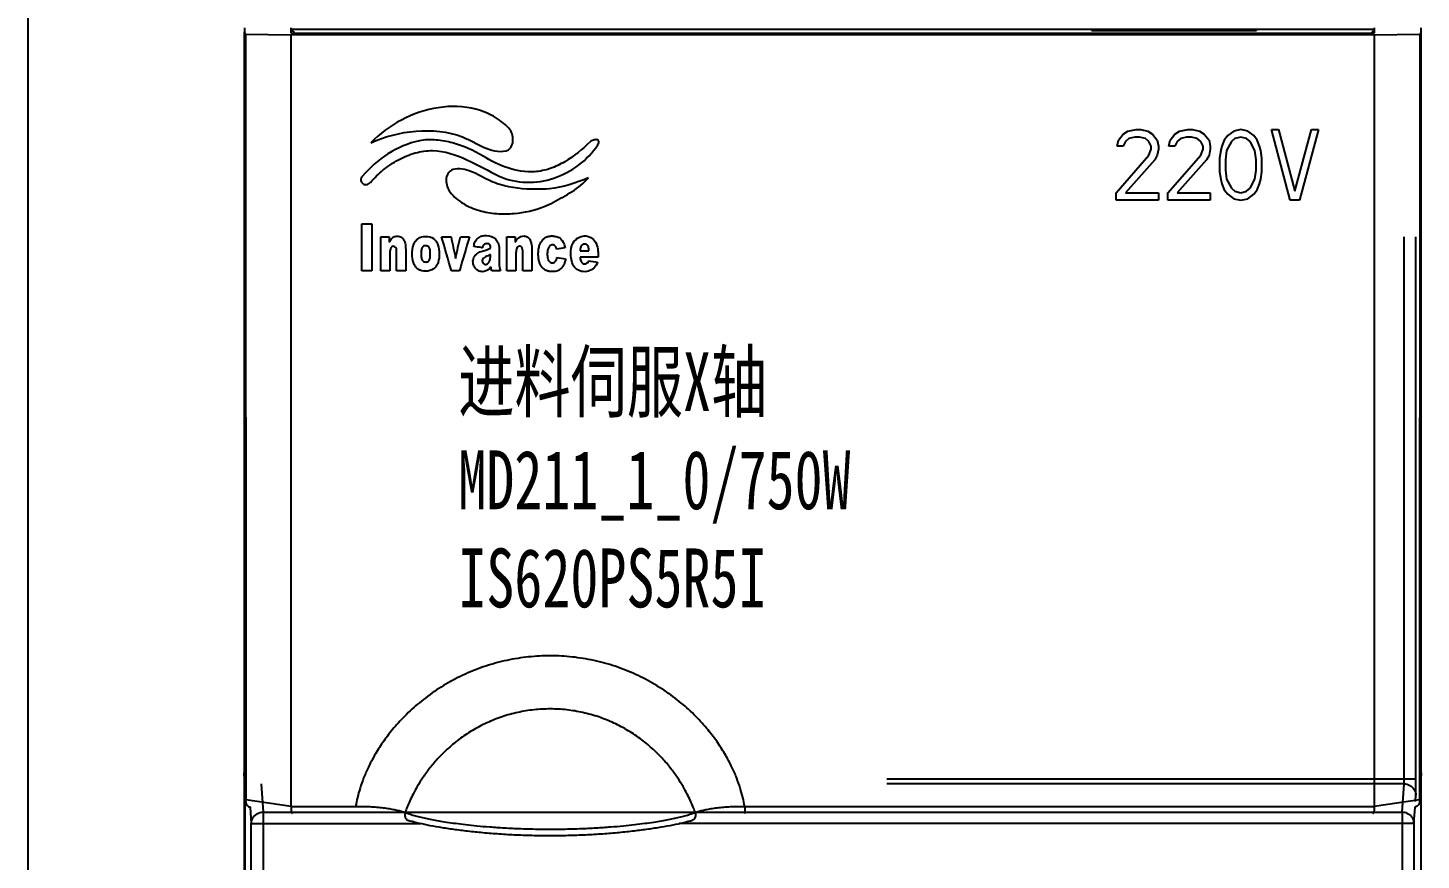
# Model space of a CAD drawing. Header units: millimetres. Extents: x -300 to 5587, y 233 to 3316.
# Drawn here: x 5307.4 to 5366.6, y 1690.7 to 1726.1 of the extents above; entities that cross this region are included whole.
import ezdxf

# ---------------------------------------------------------------- set-up
doc = ezdxf.new("R2010")
doc.units = ezdxf.units.MM
doc.layers.add('03___PRT_ALL_CURVES', color=7, linetype='Continuous')
doc.layers.add('20_ALL_FEATURES', color=7, linetype='Continuous')
doc.styles.add('宋', font='', dxfattribs={"width": 0.7})
doc.styles.add('样式 8', font='arial.ttf', dxfattribs={"width": 0.6, "height": 2.5})
doc.styles.get('宋').set_extended_font_data('SimSun')

msp = doc.modelspace()

# ---------------------------------------------------------------- linework, layer by layer
msp.add_line((5307.403, 1756.019), (5307.403, 1526.019))
at = {"color": 7, "linetype": 'Continuous'}
for p, q in [((5316.591, 1725.922), (5316.591, 1567.027)), ((5316.591, 1725.922), (5316.601, 1725.922)), ((5316.643, 1725.832), (5316.591, 1725.922)), ((5316.601, 1726.1), (5316.601, 1725.922)), ((5318.591, 1725.876), (5318.591, 1726.1)), ((5364.591, 1726.027), (5318.591, 1726.027)), ((5318.691, 1725.953), (5318.591, 1725.953)), ((5318.691, 1725.953), (5318.691, 1725.874)), ((5352.591, 1726.027), (5352.591, 1725.989)), ((5352.591, 1725.989), (5359.591, 1725.989)), ((5359.591, 1726.027), (5359.591, 1725.989)), ((5364.555, 1725.953), (5364.476, 1725.874)), ((5364.554, 1725.876), (5364.555, 1725.953)), ((5364.591, 1725.953), (5364.555, 1725.953)), ((5364.591, 1726.1), (5364.591, 1725.876)), ((5366.538, 1725.832), (5366.591, 1725.922)), ((5366.581, 1726.1), (5366.581, 1725.922)), ((5366.591, 1725.922), (5366.581, 1725.922)), ((5366.591, 1567.027), (5366.591, 1725.922)), ((5316.643, 1725.832), (5318.591, 1725.803)), ((5316.643, 1725.832), (5316.66, 1693.313)), ((5319.591, 1725.861), (5318.591, 1725.876)), ((5364.591, 1725.803), (5318.591, 1725.803)), ((5318.591, 1693.027), (5318.591, 1725.803)), ((5363.591, 1725.861), (5319.591, 1725.861)), ((5364.591, 1725.876), (5363.591, 1725.861)), ((5364.591, 1725.803), (5366.538, 1725.832)), ((5364.591, 1725.803), (5364.591, 1693.027)), ((5366.538, 1725.832), (5366.521, 1693.313)), ((5365.872, 1694.18), (5365.872, 1717.227)), ((5366.372, 1694.18), (5366.372, 1717.227)), ((5316.66, 1693.236), (5316.591, 1694.448)), ((5316.591, 1694.43), (5316.591, 1694.448)), ((5316.66, 1693.236), (5316.591, 1694.43)), ((5317.318, 1693.987), (5317.396, 1692.787)), ((5366.372, 1694.18), (5343.891, 1694.18)), ((5365.863, 1693.987), (5343.891, 1693.987)), ((5365.785, 1692.787), (5365.863, 1693.987)), ((5366.591, 1694.448), (5366.521, 1693.236)), ((5366.59, 1694.43), (5366.526, 1693.313)), ((5366.591, 1694.448), (5366.59, 1694.43)), ((5316.591, 1693.527), (5316.629, 1693.527)), ((5316.629, 1684.527), (5316.629, 1693.527)), ((5366.345, 1693.23), (5366.363, 1693.504)), ((5318.59, 1693.017), (5316.66, 1693.313)), ((5316.66, 1693.236), (5316.661, 1693.219)), ((5316.851, 1692.999), (5316.896, 1692.304)), ((5317.396, 1692.787), (5365.785, 1692.787)), ((5317.396, 1692.787), (5317.396, 1675.167)), ((5318.591, 1693.027), (5321.327, 1693.027)), ((5337.854, 1693.027), (5364.591, 1693.027)), ((5337.854, 1693.027), (5337.854, 1692.727)), ((5366.521, 1693.313), (5364.591, 1693.017)), ((5365.785, 1692.787), (5365.785, 1567.332)), ((5366.285, 1692.304), (5366.33, 1692.999)), ((5366.521, 1693.236), (5366.521, 1693.219)), ((5316.896, 1675.667), (5316.896, 1692.304)), ((5316.896, 1692.304), (5324.103, 1692.304)), ((5366.285, 1692.304), (5335.078, 1692.304)), ((5366.285, 1692.304), (5366.285, 1567.332))]:
    msp.add_line(p, q, dxfattribs=at)
for points, start_tangent, end_tangent in [([(5337.854, 1693.027), (5337.778, 1693.405), (5337.667, 1693.806), (5337.515, 1694.233), (5337.313, 1694.694), (5337.05, 1695.191), (5336.715, 1695.721), (5336.297, 1696.276), (5335.783, 1696.847), (5335.16, 1697.419), (5334.436, 1697.958), (5333.637, 1698.432), (5332.789, 1698.819), (5331.906, 1699.113), (5330.996, 1699.311), (5330.07, 1699.412), (5329.138, 1699.413), (5328.211, 1699.315), (5327.301, 1699.12), (5326.417, 1698.829), (5325.568, 1698.444), (5324.767, 1697.973), (5324.039, 1697.433), (5323.412, 1696.861), (5322.893, 1696.287), (5322.472, 1695.729), (5322.135, 1695.197), (5321.871, 1694.698), (5321.668, 1694.236), (5321.515, 1693.807), (5321.403, 1693.406), (5321.327, 1693.027)], (-0.158449, 0.987367), (-0.158453, -0.987366)), ([(5335.755, 1692.773), (5335.668, 1693.001), (5335.556, 1693.258), (5335.416, 1693.547), (5335.238, 1693.869), (5335.014, 1694.226), (5334.736, 1694.613), (5334.394, 1695.021), (5333.977, 1695.442), (5333.479, 1695.858), (5332.911, 1696.242), (5332.297, 1696.568), (5331.653, 1696.826), (5330.983, 1697.014), (5330.295, 1697.128), (5329.6, 1697.167), (5328.905, 1697.13), (5328.217, 1697.018), (5327.546, 1696.832), (5326.901, 1696.576), (5326.286, 1696.251), (5325.716, 1695.869), (5325.215, 1695.452), (5324.795, 1695.03), (5324.451, 1694.62), (5324.17, 1694.231), (5323.945, 1693.872), (5323.767, 1693.549), (5323.626, 1693.259), (5323.514, 1693.002), (5323.426, 1692.773)], (-0.336663, 0.941625), (-0.336661, -0.941626)), ([(5365.863, 1693.987), (5365.868, 1694.022), (5365.869, 1694.044), (5365.87, 1694.072), (5365.871, 1694.105), (5365.872, 1694.141), (5365.872, 1694.18)], (0.222501, 0.974932), (-0.000007, 1)), ([(5365.863, 1693.987), (5366.113, 1693.922), (5366.295, 1693.745), (5366.363, 1693.504)], (0.99999, -0.004364), (0.004676, -0.999989)), ([(5366.363, 1693.504), (5366.365, 1693.531), (5366.366, 1693.571), (5366.368, 1693.627), (5366.369, 1693.704), (5366.37, 1693.8), (5366.371, 1693.915), (5366.372, 1694.044), (5366.372, 1694.18)], (0.065022, 0.997884), (-0.000064, 1)), ([(5316.66, 1693.261), (5316.66, 1693.287), (5316.66, 1693.313)], (0.002955, 0.999996), (-0.000522, 1)), ([(5316.66, 1693.236), (5316.66, 1693.261)], (0.004788, 0.999989), (0.002955, 0.999996)), ([(5316.661, 1693.219), (5316.669, 1693.167), (5316.694, 1693.108), (5316.732, 1693.06), (5316.781, 1693.026), (5316.836, 1693.005), (5316.86, 1693)], (0.058249, -0.998302), (0.988517, -0.151107)), ([(5316.896, 1692.304), (5316.906, 1692.398), (5316.94, 1692.499), (5317.002, 1692.599), (5317.098, 1692.69), (5317.23, 1692.759), (5317.396, 1692.787)], (0.004676, 0.999989), (0.99999, 0.004364)), ([(5318.59, 1693.017), (5318.588, 1692.955), (5318.588, 1692.897), (5318.592, 1692.844), (5318.599, 1692.8), (5318.608, 1692.764), (5318.62, 1692.74), (5318.633, 1692.728), (5318.637, 1692.727)], (-0.064441, -0.997922), (0.992881, -0.119113)), ([(5318.59, 1693.017), (5318.59, 1693.02), (5318.591, 1693.023), (5318.591, 1693.027)], (0.064441, 0.997922), (0, 1)), ([(5321.327, 1693.027), (5321.581, 1693.027), (5321.86, 1693.02), (5322.149, 1693.004), (5322.431, 1692.977), (5322.695, 1692.943), (5322.93, 1692.902), (5323.132, 1692.858), (5323.298, 1692.813), (5323.426, 1692.773)], (0.999877, 0.015698), (0.946467, -0.3228)), ([(5323.426, 1692.773), (5323.414, 1692.693), (5323.418, 1692.616), (5323.438, 1692.548), (5323.473, 1692.494), (5323.519, 1692.457), (5323.543, 1692.447)], (-0.245809, -0.969318), (0.95301, -0.30294)), ([(5323.426, 1692.773), (5323.606, 1692.709), (5323.814, 1692.645), (5324.045, 1692.584), (5324.296, 1692.526), (5324.562, 1692.471), (5324.855, 1692.417), (5325.19, 1692.363), (5325.57, 1692.309), (5325.999, 1692.256), (5326.481, 1692.205), (5327.023, 1692.158), (5327.637, 1692.117), (5328.35, 1692.083), (5329.166, 1692.064), (5330.02, 1692.064), (5330.835, 1692.084), (5331.547, 1692.117), (5332.16, 1692.158), (5332.702, 1692.205), (5333.184, 1692.256), (5333.612, 1692.309), (5333.992, 1692.363), (5334.326, 1692.417), (5334.619, 1692.471), (5334.886, 1692.526), (5335.136, 1692.584), (5335.367, 1692.645), (5335.575, 1692.709), (5335.755, 1692.773)], (0.933783, -0.35784), (0.933783, 0.35784)), ([(5335.755, 1692.773), (5335.767, 1692.693), (5335.763, 1692.616), (5335.743, 1692.548), (5335.709, 1692.494), (5335.662, 1692.457), (5335.639, 1692.447)], (0.245794, -0.969322), (-0.953033, -0.302868)), ([(5335.755, 1692.773), (5335.884, 1692.813), (5336.05, 1692.858), (5336.252, 1692.902), (5336.487, 1692.943), (5336.75, 1692.978), (5337.033, 1693.004), (5337.322, 1693.02), (5337.6, 1693.027), (5337.854, 1693.027)], (0.946467, 0.322799), (0.999877, -0.015694)), ([(5364.591, 1693.017), (5364.593, 1692.955), (5364.593, 1692.897), (5364.589, 1692.844), (5364.582, 1692.8), (5364.573, 1692.764), (5364.562, 1692.74), (5364.548, 1692.728), (5364.544, 1692.727)], (0.064441, -0.997922), (-0.992805, -0.11974)), ([(5364.591, 1693.027), (5364.591, 1693.023), (5364.591, 1693.02), (5364.591, 1693.017)], (0, -1), (0.064441, -0.997922)), ([(5365.785, 1692.787), (5365.883, 1692.777), (5365.988, 1692.744), (5366.092, 1692.684), (5366.186, 1692.591), (5366.256, 1692.463), (5366.285, 1692.304)], (0.99999, -0.004364), (0.004676, -0.999989)), ([(5366.521, 1693.219), (5366.512, 1693.167), (5366.487, 1693.108), (5366.449, 1693.06), (5366.4, 1693.026), (5366.345, 1693.005), (5366.321, 1693)], (-0.058406, -0.998293), (-0.988508, -0.15117)), ([(5366.521, 1693.313), (5366.521, 1693.287), (5366.521, 1693.261)], (-0.000522, -1), (0.002955, -0.999996)), ([(5366.521, 1693.261), (5366.521, 1693.236)], (0.002955, -0.999996), (0.004788, -0.999989)), ([(5323.543, 1692.447), (5323.907, 1692.347), (5324.359, 1692.247), (5324.86, 1692.156), (5325.409, 1692.071), (5326.005, 1691.994), (5326.65, 1691.926), (5327.341, 1691.869), (5328.066, 1691.826), (5328.817, 1691.8), (5329.581, 1691.791), (5330.346, 1691.799), (5331.099, 1691.826), (5331.827, 1691.868), (5332.519, 1691.925), (5333.167, 1691.993), (5333.765, 1692.07), (5334.315, 1692.155), (5334.817, 1692.246), (5335.27, 1692.346), (5335.639, 1692.447)], (0.953081, -0.302715), (0.953092, 0.302681))]:
    msp.add_spline(points, degree=3, dxfattribs=dict(at, start_tangent=start_tangent, end_tangent=end_tangent))
at = {"layer": '03___PRT_ALL_CURVES', "color": 7, "linetype": 'Continuous'}
for p, q in [((5354.129, 1721.714), (5354.479, 1721.778)), ((5354.479, 1721.778), (5354.679, 1721.778)), ((5354.679, 1721.778), (5354.979, 1721.714)), ((5356.329, 1721.714), (5356.679, 1721.778)), ((5356.679, 1721.778), (5356.879, 1721.778)), ((5356.879, 1721.778), (5357.179, 1721.714)), ((5358.929, 1721.778), (5358.629, 1721.714)), ((5359.229, 1721.714), (5358.929, 1721.778)), ((5360.229, 1721.778), (5360.529, 1721.778)), ((5361.029, 1718.778), (5360.229, 1721.778)), ((5360.529, 1721.778), (5361.229, 1719.161)), ((5361.229, 1719.161), (5361.929, 1721.778)), ((5362.229, 1721.778), (5361.429, 1718.778)), ((5361.929, 1721.778), (5362.229, 1721.778)), ((5353.679, 1721.076), (5353.729, 1721.331)), ((5353.729, 1721.331), (5353.929, 1721.586)), ((5353.929, 1721.586), (5354.129, 1721.714)), ((5354.029, 1721.267), (5353.929, 1721.076)), ((5354.179, 1721.395), (5354.029, 1721.267)), ((5354.429, 1721.459), (5354.179, 1721.395)), ((5354.629, 1721.459), (5354.429, 1721.459)), ((5354.879, 1721.395), (5354.629, 1721.459)), ((5355.029, 1721.267), (5354.879, 1721.395)), ((5354.979, 1721.714), (5355.179, 1721.586)), ((5355.129, 1721.076), (5355.029, 1721.267)), ((5355.179, 1721.586), (5355.379, 1721.331)), ((5355.379, 1721.331), (5355.429, 1721.076)), ((5355.879, 1721.076), (5355.929, 1721.331)), ((5355.929, 1721.331), (5356.129, 1721.586)), ((5356.129, 1721.586), (5356.329, 1721.714)), ((5356.229, 1721.267), (5356.129, 1721.076)), ((5356.379, 1721.395), (5356.229, 1721.267)), ((5356.629, 1721.459), (5356.379, 1721.395)), ((5356.829, 1721.459), (5356.629, 1721.459)), ((5357.079, 1721.395), (5356.829, 1721.459)), ((5357.229, 1721.267), (5357.079, 1721.395)), ((5357.179, 1721.714), (5357.379, 1721.586)), ((5357.329, 1721.076), (5357.229, 1721.267)), ((5357.379, 1721.586), (5357.579, 1721.331)), ((5357.579, 1721.331), (5357.629, 1721.076)), ((5358.229, 1721.331), (5358.129, 1721.076)), ((5358.379, 1721.523), (5358.229, 1721.331)), ((5358.529, 1721.267), (5358.329, 1720.884)), ((5358.629, 1721.714), (5358.379, 1721.523)), ((5358.679, 1721.395), (5358.529, 1721.267)), ((5358.929, 1721.459), (5358.679, 1721.395)), ((5359.179, 1721.395), (5358.929, 1721.459)), ((5359.329, 1721.267), (5359.179, 1721.395)), ((5359.479, 1721.523), (5359.229, 1721.714)), ((5359.529, 1720.884), (5359.329, 1721.267)), ((5359.629, 1721.331), (5359.479, 1721.523)), ((5359.729, 1721.076), (5359.629, 1721.331)), ((5353.629, 1719.097), (5355.029, 1720.693)), ((5353.929, 1721.076), (5353.679, 1721.076)), ((5355.029, 1720.693), (5355.129, 1720.948)), ((5355.129, 1720.948), (5355.129, 1721.076)), ((5355.379, 1720.693), (5355.279, 1720.501)), ((5355.429, 1720.948), (5355.379, 1720.693)), ((5355.429, 1721.076), (5355.429, 1720.948)), ((5355.829, 1719.097), (5357.229, 1720.693)), ((5356.129, 1721.076), (5355.879, 1721.076)), ((5357.229, 1720.693), (5357.329, 1720.948)), ((5357.329, 1720.948), (5357.329, 1721.076)), ((5357.579, 1720.693), (5357.479, 1720.501)), ((5357.629, 1720.948), (5357.579, 1720.693)), ((5357.629, 1721.076), (5357.629, 1720.948)), ((5358.079, 1720.884), (5358.029, 1720.565)), ((5358.129, 1721.076), (5358.079, 1720.884)), ((5358.329, 1720.884), (5358.279, 1720.501)), ((5359.579, 1720.501), (5359.529, 1720.884)), ((5359.779, 1720.884), (5359.729, 1721.076)), ((5359.829, 1720.565), (5359.779, 1720.884)), ((5355.279, 1720.501), (5354.029, 1719.097)), ((5357.479, 1720.501), (5356.229, 1719.097)), ((5358.029, 1720.565), (5358.029, 1719.991)), ((5358.029, 1719.991), (5358.079, 1719.672)), ((5358.279, 1720.501), (5358.279, 1720.055)), ((5358.279, 1720.055), (5358.329, 1719.672)), ((5359.529, 1719.672), (5359.579, 1720.055)), ((5359.579, 1720.055), (5359.579, 1720.501)), ((5359.779, 1719.672), (5359.829, 1719.991)), ((5359.829, 1719.991), (5359.829, 1720.565)), ((5358.079, 1719.672), (5358.129, 1719.48)), ((5358.129, 1719.48), (5358.229, 1719.225)), ((5358.329, 1719.672), (5358.529, 1719.289)), ((5359.329, 1719.289), (5359.529, 1719.672)), ((5359.629, 1719.225), (5359.729, 1719.48)), ((5359.729, 1719.48), (5359.779, 1719.672)), ((5353.629, 1718.778), (5353.629, 1719.097)), ((5354.029, 1719.097), (5355.429, 1719.097)), ((5355.429, 1719.097), (5355.429, 1718.778)), ((5355.829, 1718.778), (5355.829, 1719.097)), ((5356.229, 1719.097), (5357.629, 1719.097)), ((5357.629, 1719.097), (5357.629, 1718.778)), ((5358.229, 1719.225), (5358.379, 1719.033)), ((5358.379, 1719.033), (5358.629, 1718.842)), ((5358.529, 1719.289), (5358.679, 1719.161)), ((5358.629, 1718.842), (5358.929, 1718.778)), ((5358.679, 1719.161), (5358.929, 1719.097)), ((5358.929, 1719.097), (5359.179, 1719.161)), ((5358.929, 1718.778), (5359.229, 1718.842)), ((5359.179, 1719.161), (5359.329, 1719.289)), ((5359.229, 1718.842), (5359.479, 1719.033)), ((5359.479, 1719.033), (5359.629, 1719.225)), ((5355.429, 1718.778), (5353.629, 1718.778)), ((5357.629, 1718.778), (5355.829, 1718.778)), ((5361.429, 1718.778), (5361.029, 1718.778))]:
    msp.add_line(p, q, dxfattribs=at)
at = {"layer": '20_ALL_FEATURES', "color": 7, "linetype": 'Continuous'}
for points, start_tangent, end_tangent in [([(5327.842, 1721.84, 48.994), (5327.179, 1722.342, 49.008), (5326.438, 1722.643, 49.017), (5324.839, 1722.709, 49.019), (5323.274, 1722.186, 49.004), (5321.97, 1721.221, 48.975)], (-0.709681, 0.704213, 0.020901), (-0.69443, -0.719243, -0.021347)), ([(5321.97, 1721.221, 48.975), (5323.892, 1721.709, 48.99), (5325.86, 1721.469, 48.982), (5326.313, 1721.253, 48.976), (5326.762, 1721.033, 48.97), (5327.225, 1720.881, 48.965), (5327.723, 1720.871, 48.965)], (0.907304, 0.42029, 0.012474), (0.986774, 0.162031, 0.004809)), ([(5327.723, 1720.871, 48.965), (5327.85, 1720.948, 48.967), (5327.938, 1721.051, 48.97), (5328.011, 1721.312, 48.978), (5327.97, 1721.594, 48.986), (5327.842, 1721.84, 48.994)], (0.925982, 0.377402, 0.011201), (-0.614554, 0.788528, 0.023403)), ([(5324.036, 1721.308, 48.978), (5322.702, 1720.747, 48.961), (5321.61, 1719.793, 48.933)], (-0.974455, -0.224484, -0.006663), (-0.643609, -0.765018, -0.022705)), ([(5326.745, 1720.653, 48.958), (5325.442, 1721.213, 48.975), (5324.746, 1721.336, 48.979), (5324.036, 1721.308, 48.978)], (-0.867538, 0.497152, 0.014755), (-0.986865, -0.161475, -0.004792)), ([(5331.29, 1721.256, 48.976), (5330.212, 1720.415, 48.951), (5329.596, 1720.127, 48.943), (5328.928, 1719.986, 48.938)], (-0.72364, -0.689874, -0.020475), (-0.997096, -0.076127, -0.002259)), ([(5331.611, 1721.128, 48.972), (5331.655, 1721.219, 48.975), (5331.657, 1721.284, 48.977), (5331.627, 1721.327, 48.978), (5331.572, 1721.348, 48.979), (5331.502, 1721.349, 48.979), (5331.426, 1721.333, 48.978), (5331.29, 1721.256, 48.976)], (0.545673, 0.837629, 0.02486), (-0.72364, -0.689874, -0.020475)), ([(5321.956, 1719.537, 48.925), (5322.503, 1720.064, 48.941), (5323.149, 1720.497, 48.954), (5323.858, 1720.786, 48.962), (5324.596, 1720.886, 48.965), (5326.053, 1720.497, 48.954), (5327.431, 1719.8, 48.933)], (0.655413, 0.754938, 0.022406), (0.900227, -0.435229, -0.012917)), ([(5328.928, 1719.986, 48.938), (5327.786, 1720.15, 48.943), (5326.745, 1720.653, 48.958)], (-0.999078, -0.042916, -0.001274), (-0.839082, 0.543766, 0.016139)), ([(5327.431, 1719.8, 48.933), (5328.585, 1719.539, 48.925), (5329.75, 1719.717, 48.93), (5330.801, 1720.268, 48.947), (5331.611, 1721.128, 48.972)], (0.910828, -0.412604, -0.012246), (0.545673, 0.837629, 0.02486)), ([(5325.46, 1720.083, 48.941), (5325.244, 1719.901, 48.936), (5325.172, 1719.642, 48.928), (5325.214, 1719.361, 48.92), (5325.341, 1719.115, 48.913)], (-0.920511, -0.390544, -0.011591), (0.606604, -0.794654, -0.023585)), ([(5326.98, 1719.629, 48.928), (5326.247, 1719.988, 48.939), (5325.86, 1720.095, 48.942), (5325.46, 1720.083, 48.941)], (-0.89622, 0.443414, 0.01316), (-0.976807, -0.214029, -0.006352)), ([(5321.61, 1719.793, 48.933), (5321.549, 1719.618, 48.928), (5321.629, 1719.485, 48.924), (5321.786, 1719.442, 48.922), (5321.956, 1719.537, 48.925)], (-0.643609, -0.765018, -0.022705), (0.655413, 0.754938, 0.022406)), ([(5328.985, 1719.242, 48.916), (5327.459, 1719.441, 48.922), (5326.98, 1719.629, 48.928)], (-0.999998, 0.00219, 0.000065), (-0.899181, 0.437385, 0.012981)), ([(5331.213, 1719.733, 48.931), (5329.559, 1719.267, 48.917), (5328.985, 1719.242, 48.916)], (-0.913157, -0.407428, -0.012092), (-0.999716, 0.023814, 0.000707)), ([(5329.73, 1718.698, 48.9), (5330.523, 1719.146, 48.914), (5331.213, 1719.733, 48.931)], (0.879947, 0.474863, 0.014094), (0.641014, 0.767191, 0.02277)), ([(5325.341, 1719.115, 48.913), (5325.905, 1718.633, 48.898), (5326.583, 1718.341, 48.89), (5327.319, 1718.211, 48.886), (5328.061, 1718.214, 48.886)], (0.640583, -0.767551, -0.02278), (0.996649, 0.081765, 0.002427)), ([(5328.061, 1718.214, 48.886), (5329.335, 1718.509, 48.895), (5329.73, 1718.698, 48.9)], (0.9953, 0.0968, 0.002873), (0.871745, 0.489745, 0.014535)), ([(5321.591, 1717.778, 48.873), (5322.019, 1717.778, 48.873)], (1, 0), (1, 0)), ([(5321.591, 1715.778, 48.814), (5321.591, 1717.778, 48.873)], (0, 0.99956, 0.029666), (0, 0.99956, 0.029666)), ([(5322.019, 1717.778, 48.873), (5322.019, 1715.778, 48.814)], (0, -0.99956, -0.029666), (0, -0.99956, -0.029666)), ([(5322.394, 1717.227, 48.857), (5322.752, 1717.227, 48.857)], (1, 0), (1, 0)), ([(5322.394, 1715.778, 48.814), (5322.394, 1717.227, 48.857)], (0, 0.99956, 0.029666), (0, 0.99956, 0.029666)), ([(5322.752, 1716.991, 48.85), (5322.871, 1717.156, 48.854), (5323.042, 1717.253, 48.857), (5323.232, 1717.225, 48.857), (5323.381, 1717.093, 48.853), (5323.442, 1716.902, 48.847), (5323.454, 1716.699, 48.841)], (0.44599, 0.894644, 0.026552), (0.042716, -0.998648, -0.029639)), ([(5322.752, 1717.227, 48.857), (5322.752, 1716.991, 48.85)], (0, -0.99956, -0.029666), (0, -0.99956, -0.029666)), ([(5323.73, 1716.498, 48.835), (5323.784, 1716.869, 48.846), (5323.86, 1717.024, 48.851), (5323.975, 1717.144, 48.854), (5324.304, 1717.244, 48.857), (5324.634, 1717.151, 48.854), (5324.749, 1717.033, 48.851), (5324.825, 1716.878, 48.846), (5324.881, 1716.507, 48.835)], (-0.0042, 0.999551, 0.029666), (0.003289, -0.999554, -0.029666)), ([(5325.397, 1715.778, 48.814), (5324.98, 1717.227, 48.857)], (-0.276553, 0.960576, 0.028509), (-0.276553, 0.960576, 0.028509)), ([(5324.98, 1717.227, 48.857), (5325.38, 1717.227, 48.857)], (1, 0), (1, 0)), ([(5325.38, 1717.227, 48.857), (5325.574, 1716.309, 48.829)], (0.207229, -0.977862, -0.029022), (0.207229, -0.977862, -0.029022)), ([(5325.574, 1716.309, 48.829), (5325.775, 1717.227, 48.857)], (0.213843, 0.976438, 0.02898), (0.213843, 0.976438, 0.02898)), ([(5326.163, 1717.227, 48.857), (5325.737, 1715.778, 48.814)], (-0.281868, -0.959031, -0.028463), (-0.281868, -0.959031, -0.028463)), ([(5325.775, 1717.227, 48.857), (5326.163, 1717.227, 48.857)], (1, 0), (1, 0)), ([(5326.351, 1716.814, 48.844), (5326.404, 1717.024, 48.851), (5326.529, 1717.173, 48.855), (5326.701, 1717.26, 48.858), (5326.897, 1717.284, 48.858), (5327.262, 1717.138, 48.854), (5327.381, 1716.966, 48.849), (5327.427, 1716.726, 48.842)], (0.034094, 0.998979, 0.029649), (0, -0.99956, -0.029666)), ([(5327.751, 1715.778, 48.814), (5327.751, 1717.227, 48.857)], (0, 0.99956, 0.029666), (0, 0.99956, 0.029666)), ([(5327.751, 1717.227, 48.857), (5328.109, 1717.227, 48.857)], (1, 0), (1, 0)), ([(5328.109, 1716.991, 48.85), (5328.189, 1717.115, 48.853), (5328.23, 1717.161, 48.855), (5328.271, 1717.197, 48.856), (5328.314, 1717.224, 48.857), (5328.362, 1717.244, 48.857), (5328.471, 1717.26, 48.858)], (0.484719, 0.874285, 0.025948), (1, 0)), ([(5328.109, 1717.227, 48.857), (5328.109, 1716.991, 48.85)], (0, -0.99956, -0.029666), (0, -0.99956, -0.029666)), ([(5328.471, 1717.26, 48.858), (5328.613, 1717.225, 48.857), (5328.721, 1717.122, 48.853)], (1, 0), (0.550527, -0.83445, -0.024766)), ([(5328.721, 1717.122, 48.853), (5328.788, 1716.948, 48.848), (5328.81, 1716.699, 48.841)], (0.548821, -0.835572, -0.024799), (0, -0.99956, -0.029666)), ([(5329.14, 1716.868, 48.846), (5329.162, 1716.921, 48.848), (5329.246, 1717.064, 48.852)], (0.334261, 0.942066, 0.02796), (0.612946, 0.789777, 0.02344)), ([(5329.246, 1717.064, 48.852), (5329.314, 1717.139, 48.854), (5329.349, 1717.169, 48.855), (5329.384, 1717.193, 48.856), (5329.444, 1717.222, 48.856), (5329.512, 1717.243, 48.857), (5329.588, 1717.255, 48.857), (5329.629, 1717.259, 48.858), (5329.672, 1717.26, 48.858), (5329.731, 1717.258, 48.858), (5329.787, 1717.252, 48.857), (5329.888, 1717.228, 48.857), (5329.974, 1717.188, 48.855), (5330.046, 1717.133, 48.854)], (0.612139, 0.790402, 0.023459), (0.711957, -0.701914, -0.020832)), ([(5330.046, 1717.133, 48.854), (5330.105, 1717.062, 48.852), (5330.226, 1716.761, 48.843)], (0.712802, -0.701057, -0.020807), (0.206721, -0.977969, -0.029025)), ([(5330.511, 1716.845, 48.845), (5330.572, 1716.975, 48.849), (5331.041, 1717.264, 48.858), (5331.315, 1717.191, 48.856), (5331.521, 1716.992, 48.85), (5331.61, 1716.718, 48.842), (5331.629, 1716.428, 48.833)], (0.32361, 0.945774, 0.02807), (0.029423, -0.999127, -0.029653)), ([(5323.068, 1716.575, 48.837), (5323.067, 1716.668, 48.84), (5323.04, 1716.756, 48.843), (5322.968, 1716.811, 48.844), (5322.883, 1716.812, 48.844), (5322.824, 1716.751, 48.842), (5322.792, 1716.658, 48.84), (5322.778, 1716.474, 48.834)], (0, 0.99956, 0.029666), (0, -0.99956, -0.029666)), ([(5322.778, 1716.474, 48.834), (5322.778, 1715.778, 48.814)], (0, -0.99956, -0.029666), (0, -0.99956, -0.029666)), ([(5323.068, 1715.778, 48.814), (5323.068, 1716.575, 48.837)], (0, 0.99956, 0.029666), (0, 0.99956, 0.029666)), ([(5323.454, 1716.699, 48.841), (5323.454, 1715.778, 48.814)], (0, -0.99956, -0.029666), (0, -0.99956, -0.029666)), ([(5324.881, 1716.507, 48.835), (5324.828, 1716.136, 48.824), (5324.753, 1715.981, 48.82), (5324.639, 1715.861, 48.816), (5324.31, 1715.762, 48.813), (5323.98, 1715.856, 48.816), (5323.864, 1715.974, 48.819), (5323.787, 1716.128, 48.824), (5323.73, 1716.498, 48.835)], (0.003289, -0.999554, -0.029666), (-0.0042, 0.999551, 0.029666)), ([(5324.495, 1716.435, 48.833), (5324.495, 1716.498, 48.835), (5324.488, 1716.671, 48.84), (5324.433, 1716.799, 48.844), (5324.307, 1716.844, 48.845), (5324.179, 1716.8, 48.844), (5324.123, 1716.672, 48.84), (5324.115, 1716.5, 48.835)], (0.007728, 0.99953, 0.029665), (-0.002632, -0.999556, -0.029666)), ([(5324.115, 1716.5, 48.835), (5324.122, 1716.327, 48.83), (5324.178, 1716.199, 48.826), (5324.305, 1716.153, 48.825), (5324.432, 1716.197, 48.826), (5324.487, 1716.324, 48.83), (5324.495, 1716.435, 48.833)], (-0.002632, -0.999556, -0.029666), (0.007728, 0.99953, 0.029665)), ([(5326.718, 1716.758, 48.843), (5326.661, 1716.766, 48.843), (5326.351, 1716.814, 48.844)], (-0.988597, 0.150517, 0.004467), (-0.988597, 0.150517, 0.004467)), ([(5326.385, 1716.403, 48.832), (5326.474, 1716.498, 48.835), (5326.656, 1716.601, 48.838), (5327.051, 1716.745, 48.842)], (0.571939, 0.819935, 0.024335), (0.828026, 0.560443, 0.016634)), ([(5327.051, 1716.466, 48.834), (5326.846, 1716.378, 48.831), (5326.707, 1716.218, 48.827), (5326.737, 1716.114, 48.824), (5326.821, 1716.053, 48.822), (5326.888, 1716.06, 48.822)], (-0.855315, -0.51788, -0.01537), (0.93821, 0.345915, 0.010267)), ([(5326.722, 1716.801, 48.844), (5326.718, 1716.758, 48.843)], (-0.226212, -0.973649, -0.028897), (0.046429, -0.998482, -0.029634)), ([(5327.051, 1716.745, 48.842), (5327.056, 1716.831, 48.845), (5327.026, 1716.889, 48.847), (5326.906, 1716.933, 48.848), (5326.837, 1716.919, 48.847), (5326.775, 1716.885, 48.846), (5326.732, 1716.831, 48.845), (5326.722, 1716.801, 48.844)], (0.245556, 0.968956, 0.028758), (-0.226212, -0.973649, -0.028897)), ([(5327.051, 1716.377, 48.831), (5327.051, 1716.466, 48.834)], (0, 0.99956, 0.029666), (0, 0.99956, 0.029666)), ([(5327.427, 1716.726, 48.842), (5327.427, 1716.086, 48.823)], (0, -0.99956, -0.029666), (0, -0.99956, -0.029666)), ([(5328.179, 1716.748, 48.842), (5328.146, 1716.641, 48.839), (5328.135, 1716.474, 48.834)], (-0.495771, -0.868071, -0.025764), (0, -0.99956, -0.029666)), ([(5328.135, 1716.474, 48.834), (5328.135, 1715.778, 48.814)], (0, -0.99956, -0.029666), (0, -0.99956, -0.029666)), ([(5328.425, 1716.575, 48.837), (5328.416, 1716.691, 48.841), (5328.405, 1716.734, 48.842), (5328.39, 1716.767, 48.843), (5328.371, 1716.792, 48.844), (5328.348, 1716.81, 48.844), (5328.321, 1716.821, 48.845), (5328.292, 1716.824, 48.845), (5328.258, 1716.819, 48.845), (5328.228, 1716.805, 48.844), (5328.179, 1716.748, 48.842)], (0, 0.99956, 0.029666), (-0.491563, -0.870459, -0.025835)), ([(5328.425, 1715.778, 48.814), (5328.425, 1716.575, 48.837)], (0, 0.99956, 0.029666), (0, 0.99956, 0.029666)), ([(5328.81, 1716.699, 48.841), (5328.81, 1715.778, 48.814)], (0, -0.99956, -0.029666), (0, -0.99956, -0.029666)), ([(5329.131, 1716.152, 48.825), (5329.112, 1716.222, 48.827), (5329.099, 1716.302, 48.829), (5329.09, 1716.394, 48.832), (5329.088, 1716.443, 48.833), (5329.088, 1716.496, 48.835), (5329.088, 1716.55, 48.837), (5329.091, 1716.603, 48.838), (5329.101, 1716.7, 48.841), (5329.117, 1716.789, 48.844), (5329.14, 1716.868, 48.846)], (-0.318454, 0.947521, 0.028122), (0.336156, 0.941392, 0.02794)), ([(5329.683, 1716.879, 48.846), (5329.597, 1716.854, 48.846), (5329.56, 1716.823, 48.845), (5329.529, 1716.78, 48.843), (5329.484, 1716.656, 48.84), (5329.47, 1716.481, 48.834)], (-1, 0), (0, -0.99956, -0.029666)), ([(5329.47, 1716.481, 48.834), (5329.473, 1716.397, 48.832), (5329.528, 1716.209, 48.826)], (0, -0.99956, -0.029666), (0.532514, -0.846048, -0.02511)), ([(5329.865, 1716.692, 48.841), (5329.803, 1716.832, 48.845), (5329.751, 1716.867, 48.846), (5329.683, 1716.879, 48.846)], (-0.17892, 0.983431, 0.029188), (-1, 0)), ([(5330.226, 1716.761, 48.843), (5329.865, 1716.692, 48.841)], (-0.982039, -0.188593, -0.005597), (-0.982039, -0.188593, -0.005597)), ([(5331.607, 1716.153, 48.825), (5331.46, 1715.907, 48.817), (5331.215, 1715.764, 48.813), (5330.926, 1715.756, 48.813), (5330.675, 1715.88, 48.817), (5330.471, 1716.411, 48.832), (5330.478, 1716.708, 48.841), (5330.511, 1716.845, 48.845)], (-0.283787, -0.958465, -0.028447), (0.32361, 0.945774, 0.02807)), ([(5331.239, 1716.631, 48.839), (5331.221, 1716.763, 48.843), (5331.166, 1716.878, 48.846), (5331.052, 1716.918, 48.847), (5330.938, 1716.876, 48.846), (5330.879, 1716.762, 48.843), (5330.86, 1716.631, 48.839)], (-0.113372, 0.993115, 0.029475), (-0.098388, -0.99471, -0.029522)), ([(5330.86, 1716.631, 48.839), (5331.239, 1716.631, 48.839)], (1, 0), (1, 0)), ([(5327.073, 1715.955, 48.819), (5326.725, 1715.742, 48.813), (5326.526, 1715.789, 48.814), (5326.375, 1715.93, 48.818), (5326.313, 1716.132, 48.824), (5326.349, 1716.339, 48.83), (5326.385, 1716.403, 48.832)], (-0.540513, -0.840965, -0.024959), (0.571939, 0.819935, 0.024335)), ([(5326.888, 1716.06, 48.822), (5326.923, 1716.077, 48.822), (5327.005, 1716.161, 48.825), (5327.043, 1716.266, 48.828), (5327.051, 1716.377, 48.831)], (0.93821, 0.345915, 0.010267), (0.013515, 0.999469, 0.029664)), ([(5327.115, 1715.778, 48.814), (5327.073, 1715.955, 48.819)], (-0.399526, 0.916318, 0.027196), (-0.078638, 0.996464, 0.029574)), ([(5327.427, 1716.086, 48.823), (5327.429, 1715.995, 48.82), (5327.432, 1715.958, 48.819), (5327.436, 1715.926, 48.818), (5327.442, 1715.895, 48.817), (5327.45, 1715.86, 48.816), (5327.475, 1715.778, 48.814)], (0, -0.99956, -0.029666), (0.320128, -0.946957, -0.028105)), ([(5329.699, 1715.744, 48.813), (5329.553, 1715.755, 48.813), (5329.49, 1715.768, 48.813), (5329.434, 1715.787, 48.814), (5329.382, 1715.812, 48.815), (5329.335, 1715.843, 48.816), (5329.291, 1715.881, 48.817), (5329.251, 1715.926, 48.818), (5329.183, 1716.031, 48.821), (5329.131, 1716.152, 48.825)], (-1, 0), (-0.314173, 0.948948, 0.028164)), ([(5329.528, 1716.209, 48.826), (5329.595, 1716.14, 48.824), (5329.634, 1716.122, 48.824), (5329.677, 1716.116, 48.824), (5329.714, 1716.12, 48.824), (5329.747, 1716.13, 48.824), (5329.804, 1716.172, 48.825), (5329.849, 1716.243, 48.827), (5329.881, 1716.344, 48.83)], (0.53236, -0.846145, -0.025113), (0.214958, 0.976193, 0.028973)), ([(5329.881, 1716.344, 48.83), (5330.246, 1716.284, 48.829)], (0.986706, -0.162442, -0.004821), (0.986706, -0.162442, -0.004821)), ([(5330.246, 1716.284, 48.829), (5330.206, 1716.13, 48.824), (5330.147, 1715.998, 48.82), (5330.069, 1715.891, 48.817), (5329.971, 1715.811, 48.815)], (-0.178314, -0.98354, -0.029191), (-0.847882, -0.529952, -0.015729)), ([(5331.629, 1716.365, 48.831), (5330.859, 1716.365, 48.831)], (-1, 0), (-1, 0)), ([(5330.859, 1716.365, 48.831), (5330.889, 1716.209, 48.826), (5330.979, 1716.091, 48.823), (5331.125, 1716.093, 48.823), (5331.229, 1716.204, 48.826)], (0.044522, -0.998569, -0.029637), (0.275372, 0.960915, 0.028519)), ([(5331.229, 1716.204, 48.826), (5331.607, 1716.153, 48.825)], (0.991271, -0.131784, -0.003911), (0.991271, -0.131784, -0.003911)), ([(5331.629, 1716.428, 48.833), (5331.629, 1716.365, 48.831)], (0, -0.99956, -0.029666), (0, -0.99956, -0.029666)), ([(5322.019, 1715.778, 48.814), (5321.591, 1715.778, 48.814)], (-1, 0), (-1, 0)), ([(5322.778, 1715.778, 48.814), (5322.394, 1715.778, 48.814)], (-1, 0), (-1, 0)), ([(5323.454, 1715.778, 48.814), (5323.068, 1715.778, 48.814)], (-1, 0), (-1, 0)), ([(5325.737, 1715.778, 48.814), (5325.397, 1715.778, 48.814)], (-1, 0), (-1, 0)), ([(5327.475, 1715.778, 48.814), (5327.115, 1715.778, 48.814)], (-1, 0), (-1, 0)), ([(5328.135, 1715.778, 48.814), (5327.751, 1715.778, 48.814)], (-1, 0), (-1, 0)), ([(5328.81, 1715.778, 48.814), (5328.425, 1715.778, 48.814)], (-1, 0), (-1, 0)), ([(5329.971, 1715.811, 48.815), (5329.914, 1715.781, 48.814), (5329.699, 1715.744, 48.813)], (-0.84917, -0.527888, -0.015667), (-1, 0))]:
    msp.add_spline(points, degree=3, dxfattribs=dict(at, start_tangent=start_tangent, end_tangent=end_tangent))

# ---------------------------------------------------------------- texts
at = {"lineweight": 0, "style": '样式 8', "width": 0.4}
msp.add_text('SEV 01', height=20, rotation=60, dxfattribs=at).set_placement((5344.407, 1725.378))
at = {"lineweight": 0, "insert": (5325.687, 1712.319), "char_height": 2.5, "width": 22.38818, "attachment_point": 1, "style": '宋'}
msp.add_mtext('进料伺服X轴\\PMD211_1_0/750W\\PIS620PS5R5I', dxfattribs=at)

doc.saveas('drawing.dxf')
